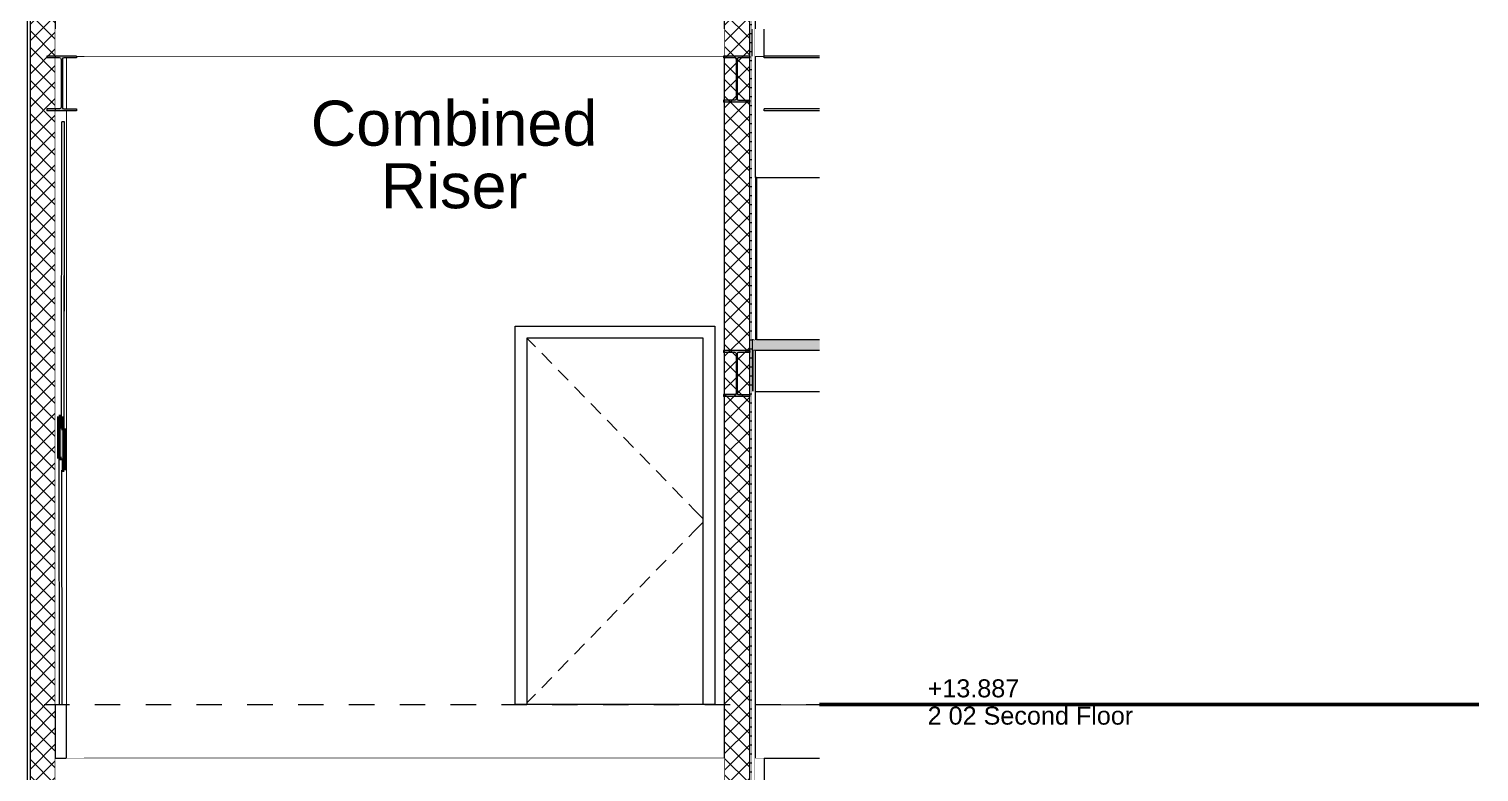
# Model space of a CAD drawing. Header units: millimetres. Extents: x -46169 to 174149, y -86316 to 18123.
# Drawn here: x 166096 to 174149, y -71154 to -67029 of the extents above; entities that cross this region are included whole.
import ezdxf

# ---------------------------------------------------------------- set-up
doc = ezdxf.new("R2010")
doc.units = ezdxf.units.MM
doc.header["$MEASUREMENT"] = 0
doc.linetypes.add('Dashed', pattern=[2822.222233, 1411.111116, -1411.111116])
doc.linetypes.add('Wipeout_Contour', pattern=[1000, 0, -1000])
for name, color, linetype, lineweight, true_color in [('0_Pen_No__105', 7, 'Continuous', 15, 0xa6a6a6), ('0_Pen_No__25', 7, 'Continuous', 50, 0x2a2a2a), ('New_A-25-M_Wall_Int_Pen_No__107', 7, 'Continuous', 15, 0xa6a6a6), ('New_ArchiCAD Doors_Pen_No__63', 7, 'Continuous', 20, 0x606060), ('S-280-M_STRUCT_FRAME.IFC Import_Pen_No__30', 7, 'Continuous', 50, 0x2a2a2a)]:
    doc.layers.add(name, color=color, linetype=linetype, lineweight=lineweight, true_color=true_color)
for name, color, linetype, lineweight in [('0_Pen_No__6', 7, 'Continuous', 35), ('A-230-M_FLOOR.IFC Import_Pen_No__89', 8, 'Continuous', 20), ('A-25-M_Wall_Int_Pen_No__87', 8, 'Continuous', 20), ('A-95-P_Text_1_50_GA_Pen_No__1', 7, 'Continuous', 13), ('New_A-20-M_Floor_Slab_Pen_No__89', 8, 'Continuous', 20), ('New_A-25-M_Wall_Int_Pen_No__1', 7, 'Continuous', 13), ('New_A-25-M_Wall_Int_Pen_No__87', 8, 'Continuous', 20), ('New_A-30-M_Stair_Pen_No__1', 7, 'Continuous', 13), ('New_A-30-M_Stair_Pen_No__141', 255, 'Continuous', 0), ('New_A-30-M_Stair_Pen_No__160', 5, 'Continuous', 200), ('S-280-M_COLUMN.IFC Import_Pen_No__88', 8, 'Continuous', 20), ('S-280-M_STRUCT_FRAME.IFC Import_Pen_No__1', 7, 'Continuous', 13), ('S-280-M_STRUCT_FRAME.IFC Import_Pen_No__160', 5, 'Continuous', 200), ('S-280-M_STRUCT_FRAME.IFC Import_Pen_No__90', 8, 'Continuous', 20)]:
    doc.layers.add(name, color=color, linetype=linetype, lineweight=lineweight)
for name, color, linetype in [('A-230-M_FLOOR.IFC Import', 7, 'Continuous'), ('A-25-M_Wall_Int', 7, 'Continuous'), ('New_A-20-M_Floor_Slab', 7, 'Continuous'), ('New_A-25-M_Wall_Int', 7, 'Continuous'), ('New_A-30-M_Stair', 7, 'Continuous'), ('New_ArchiCAD Doors', 7, 'Continuous'), ('S-280-M_COLUMN.IFC Import', 7, 'Continuous'), ('S-280-M_STRUCT_FRAME.IFC Import', 7, 'Continuous')]:
    doc.layers.add(name, color=color, linetype=linetype)
doc.styles.add('GENERATED_STYLE_1', font='')
doc.styles.get('GENERATED_STYLE_1').set_extended_font_data('Swis721 BT')
pattern_1 = [(270, (165992.32, -78878.83), (86.60254, 0), [0, -50]), (270, (166035.62, -78903.83), (86.60254, 0), [0, -50])]
pattern_2 = [(45, (165992.32, -78878.83), (-45.96194, 45.96194), []), (135, (165992.32, -78878.83), (45.96194, 45.96194), [])]

# ---------------------------------------------------------------- blocks, each defined once
blk = doc.blocks.new('Section Elem_2_3', base_point=(165992.3, -78878.8))
at = {"color": 254, "linetype": 'Wipeout_Contour', "lineweight": 0, "ltscale": 723073.314199}
blk.add_wipeout([(166301.8, -70778.8), (166241.5, -70778.8), (166241.5, -71078.8), (166301.8, -71078.8)], dxfattribs=at).dxf.layer = 'New_A-20-M_Floor_Slab'
at = {"color": 254, "linetype": 'Wipeout_Contour', "lineweight": 0, "ltscale": 737949.076445}
blk.add_wipeout([(170486.5, -70778.8), (170128.4, -70778.8), (170128.4, -71078.8), (170486.5, -71078.8)], dxfattribs=at).dxf.layer = 'New_A-20-M_Floor_Slab'
at = {"layer": 'New_A-20-M_Floor_Slab_Pen_No__89', "linetype": 'Continuous'}
for p, q in [((166241.5, -70778.8), (166301.8, -70778.8)), ((166241.5, -70778.8), (166241.5, -71078.8)), ((170128.4, -70778.8), (170486.5, -70778.8)), ((170128.4, -71078.8), (170178.4, -71078.8))]:
    blk.add_line(p, q, dxfattribs=at)
blk = doc.blocks.new('Section Elem_58_3', base_point=(165992.3, -78878.8))
at = {"color": 254, "linetype": 'Wipeout_Contour', "lineweight": 0, "ltscale": 726894.956931}
blk.add_wipeout([(170111.9, -63128.8), (170111.5, -63128.8), (170111.5, -64699.1), (170111.9, -64699.1)], dxfattribs=at).dxf.layer = 'New_A-25-M_Wall_Int'
at = {"color": 254, "linetype": 'Wipeout_Contour', "lineweight": 0, "ltscale": 1095682.649931611}
blk.add_wipeout([(170111.5, -64991), (170111.5, -67178.8), (170111.6, -67178.8), (170111.6, -67028.8), (170111.9, -67028.8), (170111.9, -64991)], dxfattribs=at).dxf.layer = 'New_A-25-M_Wall_Int'
at = {"color": 254, "linetype": 'Wipeout_Contour', "lineweight": 0, "ltscale": 728658.683983}
blk.add_wipeout([(170096.5, -67178.8), (170111.5, -67178.8), (170111.5, -63128.8), (170096.5, -63128.8)], dxfattribs=at).dxf.layer = 'New_A-25-M_Wall_Int'
at = {"layer": 'New_A-25-M_Wall_Int_Pen_No__107', "linetype": 'Continuous'}
h = blk.add_hatch(dxfattribs=at)
h.set_pattern_fill('Plaster_0003', color=256, style=0, pattern_type=2)
h.set_pattern_definition(pattern_1)
h.paths.add_polyline_path([(170096.5, -67178.8), (170111.5, -67178.8), (170111.5, -63128.8), (170096.5, -63128.8)])
at = {"color": 254, "linetype": 'Wipeout_Contour', "lineweight": 0, "ltscale": 728369.219208}
blk.add_wipeout([(169956.5, -63128.8), (169956.5, -67178.8), (170096.5, -67178.8), (170096.5, -63128.8)], dxfattribs=at).dxf.layer = 'New_A-25-M_Wall_Int'
at = {"layer": 'New_A-25-M_Wall_Int_Pen_No__107', "linetype": 'Continuous'}
h = blk.add_hatch(dxfattribs=at)
h.set_pattern_fill('Concrete_Block_0003', color=256, style=0, pattern_type=2)
h.set_pattern_definition(pattern_2)
h.paths.add_polyline_path([(169956.5, -63128.8), (169956.5, -67178.8), (170096.5, -67178.8), (170096.5, -63128.8)])
at = {"layer": 'New_A-25-M_Wall_Int_Pen_No__1', "linetype": 'Continuous'}
for p, q in [((169956.5, -63128.8), (169956.5, -67178.8)), ((170096.5, -63128.8), (170096.5, -67178.8)), ((170111.5, -63128.8), (170111.5, -64699.1)), ((170111.5, -64699.1), (170111.5, -64991)), ((170111.5, -64991), (170111.5, -67178.8))]:
    blk.add_line(p, q, dxfattribs=at)
blk = doc.blocks.new('Section Elem_59_3', base_point=(165992.3, -78878.8))
at = {"layer": 'New_A-25-M_Wall_Int_Pen_No__87', "linetype": 'Continuous'}
for p, q in [((169952.7, -67178.8), (166401.8, -67178.8)), ((169956.5, -71078.8), (166401.8, -71078.8))]:
    blk.add_line(p, q, dxfattribs=at)
blk = doc.blocks.new('Section Elem_60_3', base_point=(165992.3, -78878.8))
at = {"color": 254, "linetype": 'Wipeout_Contour', "lineweight": 0, "ltscale": 730679.871618}
blk.add_wipeout([(168795.3, -68678.8), (168795.3, -70778.8), (168861.3, -70778.8), (168861.3, -68744.8)], dxfattribs=at).dxf.layer = 'New_ArchiCAD Doors'
at = {"color": 254, "linetype": 'Wipeout_Contour', "lineweight": 0, "ltscale": 734541.194972}
blk.add_wipeout([(169839.3, -70778.8), (169905.3, -70778.8), (169905.3, -68678.8), (169839.3, -68744.8)], dxfattribs=at).dxf.layer = 'New_ArchiCAD Doors'
at = {"color": 254, "linetype": 'Wipeout_Contour', "lineweight": 0, "ltscale": 731036.267974}
blk.add_wipeout([(169905.3, -68678.8), (168795.3, -68678.8), (168861.3, -68744.8), (169839.3, -68744.8)], dxfattribs=at).dxf.layer = 'New_ArchiCAD Doors'
at = {"layer": 'New_ArchiCAD Doors_Pen_No__63', "linetype": 'Continuous'}
for p, q in [((168795.3, -70778.8), (168795.3, -68678.8)), ((168795.3, -68678.8), (169905.3, -68678.8)), ((169905.3, -68678.8), (169905.3, -70778.8))]:
    blk.add_line(p, q, dxfattribs=at)
at = {"color": 254, "linetype": 'Wipeout_Contour', "lineweight": 0, "ltscale": 732635.294445}
blk.add_wipeout([(169839.3, -68744.8), (168861.3, -68744.8), (168861.3, -70778.8), (169839.3, -70778.8)], dxfattribs=at).dxf.layer = 'New_ArchiCAD Doors'
at = {"layer": 'New_ArchiCAD Doors_Pen_No__63', "linetype": 'Continuous'}
for p, q in [((168861.3, -68744.8), (168861.3, -70778.8)), ((169839.3, -68744.8), (168861.3, -68744.8)), ((168861.3, -68745.1), (168908.1, -68793.1)), ((169839.3, -70778.8), (169839.3, -68744.8)), ((168943.1, -68828.9), (168998.9, -68886.2)), ((169033.8, -68922), (169089.7, -68979.3)), ((169124.6, -69015.1), (169180.4, -69072.3)), ((169215.3, -69108.1), (169271.2, -69165.4)), ((169306.1, -69201.2), (169361.9, -69258.5)), ((169396.8, -69294.3), (169452.7, -69351.6)), ((169487.6, -69387.4), (169543.4, -69444.7)), ((169578.3, -69480.5), (169634.2, -69537.7)), ((169669.1, -69573.5), (169724.9, -69630.8)), ((169759.8, -69666.6), (169792.4, -69700.1)), ((169792.4, -69700.1), (169839.3, -69748.1)), ((169759.8, -69848), (169792.4, -69814.6)), ((169792.4, -69814.6), (169839.3, -69766.6)), ((169669.1, -69941.1), (169724.9, -69883.8)), ((169578.3, -70034.2), (169634.2, -69976.9)), ((169487.6, -70127.3), (169543.4, -70070)), ((169396.8, -70220.4), (169452.7, -70163.1)), ((169306.1, -70313.4), (169361.9, -70256.2)), ((169215.3, -70406.5), (169271.2, -70349.2)), ((169124.6, -70499.6), (169180.4, -70442.3)), ((169033.8, -70592.7), (169089.7, -70535.4)), ((168943.1, -70685.8), (168998.9, -70628.5)), ((168861.3, -70778.8), (168795.3, -70778.8)), ((168861.3, -70769.6), (168908.1, -70721.6)), ((169839.3, -70778.8), (168861.3, -70778.8)), ((169905.3, -70778.8), (169839.3, -70778.8))]:
    blk.add_line(p, q, dxfattribs=at)
blk = doc.blocks.new('Section Elem_61_3', base_point=(165992.3, -78878.8))
at = {"color": 254, "linetype": 'Wipeout_Contour', "lineweight": 0, "ltscale": 732749.511366}
blk.add_wipeout([(170111.5, -68749.1), (170111.9, -68749.1), (170111.9, -67178.8), (170111.5, -67178.8)], dxfattribs=at).dxf.layer = 'New_A-25-M_Wall_Int'
at = {"color": 254, "linetype": 'Wipeout_Contour', "lineweight": 0, "ltscale": 920269.438024}
blk.add_wipeout([(170111.5, -71228.8), (170111.9, -71228.8), (170111.9, -70778.8), (170111.9, -69041), (170111.5, -69041)], dxfattribs=at).dxf.layer = 'New_A-25-M_Wall_Int'
at = {"color": 254, "linetype": 'Wipeout_Contour', "lineweight": 0, "ltscale": 734608.01221}
blk.add_wipeout([(170096.5, -71228.8), (170111.5, -71228.8), (170111.5, -67178.8), (170096.5, -67178.8)], dxfattribs=at).dxf.layer = 'New_A-25-M_Wall_Int'
at = {"layer": 'New_A-25-M_Wall_Int_Pen_No__107', "linetype": 'Continuous'}
h = blk.add_hatch(dxfattribs=at)
h.set_pattern_fill('Plaster_0003', color=256, style=0, pattern_type=2)
h.set_pattern_definition(pattern_1)
h.paths.add_polyline_path([(170096.5, -71228.8), (170111.5, -71228.8), (170111.5, -67178.8), (170096.5, -67178.8)])
at = {"color": 254, "linetype": 'Wipeout_Contour', "lineweight": 0, "ltscale": 734320.892962}
blk.add_wipeout([(169956.5, -67178.8), (169956.5, -71228.8), (170096.5, -71228.8), (170096.5, -67178.8)], dxfattribs=at).dxf.layer = 'New_A-25-M_Wall_Int'
at = {"layer": 'New_A-25-M_Wall_Int_Pen_No__107', "linetype": 'Continuous'}
h = blk.add_hatch(dxfattribs=at)
h.set_pattern_fill('Concrete_Block_0003', color=256, style=0, pattern_type=2)
h.set_pattern_definition(pattern_2)
h.paths.add_polyline_path([(169956.5, -67178.8), (169956.5, -71228.8), (170096.5, -71228.8), (170096.5, -67178.8)])
at = {"layer": 'New_A-25-M_Wall_Int_Pen_No__1', "linetype": 'Continuous'}
for p, q in [((169956.5, -67178.8), (169956.5, -71228.8)), ((170096.5, -67178.8), (170096.5, -71228.8)), ((170111.5, -67178.8), (170111.5, -68749.1)), ((170111.5, -68749.1), (170111.5, -69041)), ((170111.5, -69041), (170111.5, -71228.8))]:
    blk.add_line(p, q, dxfattribs=at)
blk = doc.blocks.new('Section Elem_62_3', base_point=(165992.3, -78878.8))
at = {"color": 254, "linetype": 'Wipeout_Contour', "lineweight": 0, "ltscale": 1831580.622588478}
blk.add_wipeout([(170128.4, -67853.9), (170486.5, -67853.9), (170486.5, -67483.2), (170178.5, -67483.2), (170178.5, -67472.5), (170486.5, -67472.5), (170486.5, -67189.5), (170178.5, -67189.5), (170178.5, -67178.8), (170128.4, -67178.8)], dxfattribs=at).dxf.layer = 'New_A-25-M_Wall_Int'
at = {"color": 254, "linetype": 'Wipeout_Contour', "lineweight": 0, "ltscale": 736398.523597}
blk.add_wipeout([(170486.5, -69041), (170128.4, -69041), (170128.4, -70778.8), (170486.5, -70778.8)], dxfattribs=at).dxf.layer = 'New_A-25-M_Wall_Int'
at = {"layer": 'New_A-25-M_Wall_Int_Pen_No__87', "linetype": 'Continuous'}
blk.add_line((170128.4, -67178.8), (170178.5, -67178.8), dxfattribs=at)
blk = doc.blocks.new('Section Elem_63_3', base_point=(165992.3, -78878.8))
at = {"color": 254, "linetype": 'Wipeout_Contour', "lineweight": 0, "ltscale": 734010.676394}
blk.add_wipeout([(170135.5, -68753.7), (170135.5, -68753.8), (170135.9, -68753.8), (170135.9, -68753.7)], dxfattribs=at).dxf.layer = 'New_A-30-M_Stair'
at = {"color": 254, "linetype": 'Wipeout_Contour', "lineweight": 0, "ltscale": 734211.972399}
blk.add_wipeout([(170119.5, -68813.8), (170119.5, -69041), (170119.9, -69041), (170119.9, -68813.8)], dxfattribs=at).dxf.layer = 'New_A-30-M_Stair'
at = {"color": 254, "linetype": 'Wipeout_Contour', "lineweight": 0, "ltscale": 734661.673484}
blk.add_wipeout([(170135.9, -68753.8), (170486.5, -68753.8), (170486.5, -68753.7), (170135.9, -68753.7)], dxfattribs=at).dxf.layer = 'New_A-30-M_Stair'
at = {"color": 254, "linetype": 'Wipeout_Contour', "lineweight": 0, "ltscale": 734908.222589}
blk.add_wipeout([(170128.4, -69041), (170486.5, -69041), (170486.5, -68813.8), (170128.4, -68813.8)], dxfattribs=at).dxf.layer = 'New_A-30-M_Stair'
at = {"layer": 'New_A-30-M_Stair_Pen_No__1', "linetype": 'Continuous'}
for p, q in [((170119.5, -69041), (170119.8, -69041)), ((170128.4, -69041), (170486.5, -69041))]:
    blk.add_line(p, q, dxfattribs=at)
at = {"layer": 'New_A-30-M_Stair_Pen_No__141', "linetype": 'Continuous'}
for p, q in [((170119.5, -68813.8), (170119.5, -69041)), ((170486.5, -68813.8), (170119.5, -68813.8))]:
    blk.add_line(p, q, dxfattribs=at)
at = {"layer": 'New_A-30-M_Stair_Pen_No__141', "linetype": 'Continuous', "flags": 128}
blk.add_lwpolyline([(170119.5, -69041), (170117.7, -69041), (170111.5, -69041)], dxfattribs=at)
at = {"color": 254, "linetype": 'Wipeout_Contour', "lineweight": 0, "ltscale": 733340.213063}
blk.add_wipeout([(170135.5, -67854), (170135.5, -68753.7), (170135.9, -68753.7), (170135.9, -67854)], dxfattribs=at).dxf.layer = 'New_A-30-M_Stair'
at = {"color": 254, "linetype": 'Wipeout_Contour', "lineweight": 0, "ltscale": 733991.804815}
blk.add_wipeout([(170135.9, -68753.7), (170486.5, -68753.7), (170486.5, -67854), (170135.9, -67854)], dxfattribs=at).dxf.layer = 'New_A-30-M_Stair'
at = {"color": 254, "linetype": 'Wipeout_Contour', "lineweight": 0, "ltscale": 732669.74718}
blk.add_wipeout([(170135.5, -67853.9), (170135.5, -67854), (170135.9, -67854), (170135.9, -67853.9)], dxfattribs=at).dxf.layer = 'New_A-30-M_Stair'
at = {"color": 254, "linetype": 'Wipeout_Contour', "lineweight": 0, "ltscale": 733947.859283}
blk.add_wipeout([(170119.5, -68753.8), (170119.9, -68753.8), (170119.9, -68749.1), (170119.5, -68749.1)], dxfattribs=at).dxf.layer = 'New_A-30-M_Stair'
at = {"layer": 'New_A-30-M_Stair_Pen_No__160', "linetype": 'Continuous', "lineweight": 0, "true_color": 0x00007f}
for points in [[(170111.5, -69041), (170117.7, -69041), (170119.5, -69041), (170119.5, -68749.1), (170117.7, -68749.1), (170111.5, -68749.1)], [(170486.5, -68753.8), (170119.5, -68753.8), (170119.5, -68813.8), (170486.5, -68813.8)]]:
    blk.add_hatch(color=176, dxfattribs=at).paths.add_polyline_path(points)
at = {"layer": 'New_A-30-M_Stair_Pen_No__1', "linetype": 'Continuous'}
blk.add_line((170119.5, -68749.1), (170119.8, -68749.1), dxfattribs=at)
at = {"layer": 'New_A-30-M_Stair_Pen_No__141', "linetype": 'Continuous'}
for p, q in [((170119.5, -68749.1), (170119.5, -68753.8)), ((170127.5, -68753.8), (170119.5, -68753.8)), ((170486.5, -68753.8), (170135.5, -68753.8))]:
    blk.add_line(p, q, dxfattribs=at)
at = {"layer": 'New_A-30-M_Stair_Pen_No__141', "linetype": 'Continuous', "flags": 128}
blk.add_lwpolyline([(170119.5, -68749.1), (170117.7, -68749.1), (170111.5, -68749.1)], dxfattribs=at)
at = {"color": 254, "linetype": 'Wipeout_Contour', "lineweight": 0, "ltscale": 733321.933603}
blk.add_wipeout([(170135.9, -67854), (170486.5, -67854), (170486.5, -67853.9), (170135.9, -67853.9)], dxfattribs=at).dxf.layer = 'New_A-30-M_Stair'
at = {"layer": 'New_A-30-M_Stair_Pen_No__160', "linetype": 'Continuous', "lineweight": 0, "true_color": 0x00007f}
blk.add_hatch(color=176, dxfattribs=at).paths.add_polyline_path([(170135.5, -68753.8), (170135.5, -68753.7), (170135.5, -67854), (170135.5, -67853.9), (170135.4, -67853.9), (170135.4, -67853.9), (170129.3, -67853.9), (170127.6, -67853.9), (170127.5, -67853.9), (170127.5, -67853.9), (170127.5, -67854), (170127.5, -68753.7), (170127.5, -68753.8), (170127.5, -68753.8), (170127.6, -68753.8), (170129.3, -68753.8), (170135.4, -68753.8), (170135.4, -68753.8)])
at = {"layer": 'New_A-30-M_Stair_Pen_No__1', "linetype": 'Continuous'}
for p, q in [((170135.5, -67853.9), (170135.9, -67853.9)), ((170135.9, -67853.9), (170486.5, -67853.9)), ((170135.9, -68753.7), (170135.9, -67854))]:
    blk.add_line(p, q, dxfattribs=at)
at = {"layer": 'New_A-30-M_Stair_Pen_No__141', "linetype": 'Continuous'}
blk.add_line((170127.6, -67853.9), (170127.5, -67853.9), dxfattribs=at)
at = {"layer": 'New_A-30-M_Stair_Pen_No__141', "linetype": 'Continuous', "flags": 128}
for points in [[(170127.5, -67853.9), (170127.5, -67854), (170127.5, -68753.7), (170127.5, -68753.8)], [(170135.5, -67853.9), (170135.4, -67853.9), (170135.4, -67853.9), (170129.3, -67853.9), (170127.5, -67853.9), (170127.5, -67853.9)], [(170135.5, -67853.9), (170135.5, -67854), (170135.5, -68753.7), (170135.5, -68753.8)]]:
    blk.add_lwpolyline(points, dxfattribs=at)
blk = doc.blocks.new('Section Elem_178_3', base_point=(165992.3, -78878.8))
at = {"color": 254, "linetype": 'Wipeout_Contour', "lineweight": 0, "ltscale": 719574.917045}
blk.add_wipeout([(166101.5, -66909.8), (166086.5, -66909.8), (166086.5, -71228.8), (166101.5, -71228.8)], dxfattribs=at).dxf.layer = 'New_A-25-M_Wall_Int'
at = {"color": 254, "linetype": 'Wipeout_Contour', "lineweight": 0, "ltscale": 717438.652386}
blk.add_wipeout([(166241.5, -67189), (166241.5, -67472.4), (166242.7, -67472.4), (166242.7, -67189)], dxfattribs=at).dxf.layer = 'New_A-25-M_Wall_Int'
at = {"layer": 'New_A-25-M_Wall_Int_Pen_No__107', "linetype": 'Continuous'}
h = blk.add_hatch(dxfattribs=at)
h.set_pattern_fill('Plaster_0003', color=256, style=0, pattern_type=2)
h.set_pattern_definition([(270, (165992.32, -78878.83), (86.60254, 0), [0, -50]), (270, (166035.62, -78903.83), (86.60254, 0), [0, -50])])
h.paths.add_polyline_path([(166101.5, -66909.8), (166086.5, -66909.8), (166086.5, -71228.8), (166101.5, -71228.8)])
at = {"color": 254, "linetype": 'Wipeout_Contour', "lineweight": 0, "ltscale": 720197.955813}
blk.add_wipeout([(166241.5, -67482.6), (166241.5, -70778.8), (166242.7, -70778.8), (166242.7, -67482.6)], dxfattribs=at).dxf.layer = 'New_A-25-M_Wall_Int'
at = {"color": 254, "linetype": 'Wipeout_Contour', "lineweight": 0, "ltscale": 719861.160861}
blk.add_wipeout([(166241.5, -71228.8), (166241.5, -66909.8), (166101.5, -66909.8), (166101.5, -71228.8)], dxfattribs=at).dxf.layer = 'New_A-25-M_Wall_Int'
at = {"layer": 'New_A-25-M_Wall_Int_Pen_No__107', "linetype": 'Continuous'}
h = blk.add_hatch(dxfattribs=at)
h.set_pattern_fill('Concrete_Block_0003', color=256, style=0, pattern_type=2)
h.set_pattern_definition(pattern_2)
h.paths.add_polyline_path([(166241.5, -71228.8), (166241.5, -66909.8), (166101.5, -66909.8), (166101.5, -71228.8)])
at = {"layer": 'New_A-25-M_Wall_Int_Pen_No__1', "linetype": 'Continuous'}
for p, q in [((166086.5, -66909.8), (166086.5, -71228.8)), ((166101.5, -66909.8), (166101.5, -71228.8)), ((166241.5, -66909.8), (166241.5, -71228.8))]:
    blk.add_line(p, q, dxfattribs=at)
at = {"layer": 'New_A-25-M_Wall_Int_Pen_No__1', "linetype": 'Continuous', "flags": 128}
blk.add_lwpolyline([(166241.5, -66909.8), (166101.5, -66909.8), (166087, -66909.8)], dxfattribs=at)
at = {"layer": 'New_A-25-M_Wall_Int_Pen_No__87', "linetype": 'Continuous'}
for p, q in [((166241.5, -66909.8), (166241.5, -66909.8)), ((166242.7, -67472.4), (166242.7, -67189)), ((166242.7, -70778.8), (166242.7, -67482.6))]:
    blk.add_line(p, q, dxfattribs=at)
blk = doc.blocks.new('Section Elem_179_3', base_point=(165992.3, -78878.8))
at = {"color": 254, "linetype": 'Wipeout_Contour', "lineweight": 0, "ltscale": 1797427.508205366}
blk.add_wipeout([(166359.4, -67482.6), (166301.8, -67482.6), (166301.8, -71078.8), (166401.8, -71078.8), (166401.8, -67178.8), (166359.4, -67178.8), (166359.4, -67189), (166301.8, -67189), (166301.8, -67472.4), (166359.4, -67472.4)], dxfattribs=at).dxf.layer = 'A-25-M_Wall_Int'
at = {"layer": 'A-25-M_Wall_Int_Pen_No__87', "linetype": 'Continuous'}
for p, q in [((166301.8, -67189), (166301.8, -67472.4)), ((166359.4, -67178.8), (166401.8, -67178.8)), ((166301.8, -67482.6), (166301.8, -71078.8)), ((166301.8, -71078.8), (166401.8, -71078.8))]:
    blk.add_line(p, q, dxfattribs=at)
blk = doc.blocks.new('Section Elem_190_3', base_point=(165992.3, -78878.8))
at = {"color": 254, "linetype": 'Wipeout_Contour', "lineweight": 0, "ltscale": 2701119.338097458}
blk.add_wipeout([(166242.7, -67482.6), (166242.7, -70778.8), (166262.8, -70778.8), (166261.8, -69412.7), (166261.8, -69180.7), (166276.8, -69180.7), (166276.8, -69213.8), (166278, -67543.3), (166293, -67543.3), (166293, -67715.7), (166291.8, -69479), (166277, -69479), (166277.9, -70778.8), (166301.8, -70778.8), (166301.8, -67482.6)], dxfattribs=at).dxf.layer = 'S-280-M_COLUMN.IFC Import'
at = {"color": 254, "linetype": 'Wipeout_Contour', "lineweight": 0, "ltscale": 1435031.500984179}
blk.add_wipeout([(166242.7, -67472.4), (166264.8, -67472.4), (166271.1, -67469.8), (166273.7, -67463.5), (166273.7, -67197.9), (166271.1, -67191.6), (166264.8, -67189), (166242.7, -67189)], dxfattribs=at).dxf.layer = 'S-280-M_COLUMN.IFC Import'
at = {"color": 254, "linetype": 'Wipeout_Contour', "lineweight": 0, "ltscale": 1794023.821054394}
blk.add_wipeout([(166281.1, -67463.5), (166283.7, -67469.8), (166283.7, -67469.8), (166290, -67472.4), (166301.8, -67472.4), (166301.8, -67189), (166290, -67189), (166283.7, -67191.6), (166283.7, -67191.6), (166281.1, -67197.9)], dxfattribs=at).dxf.layer = 'S-280-M_COLUMN.IFC Import'
blk = doc.blocks.new('Section Elem_223_3', base_point=(165992.3, -78878.8))
at = {"color": 254, "linetype": 'Wipeout_Contour', "lineweight": 0, "ltscale": 2742761.870208045}
blk.add_wipeout([(170111.9, -64991), (170111.9, -66728.8), (170111.9, -67028.8), (170112, -67028.8), (170112, -67178.8), (170111.9, -67178.8), (170111.9, -68749.1), (170119.9, -68749.1), (170119.9, -68753.8), (170127.5, -68753.8), (170127.5, -67853.9), (170128.4, -67853.9), (170128.4, -64763.8), (170119.9, -64763.8), (170119.9, -64991)], dxfattribs=at).dxf.layer = 'S-280-M_COLUMN.IFC Import'
at = {"color": 254, "linetype": 'Wipeout_Contour', "lineweight": 0, "ltscale": 2396876.240677879}
blk.add_wipeout([(170111.8, -71228.8), (170111.8, -72799.1), (170119.9, -72799.1), (170119.9, -72803.8), (170127.5, -72803.8), (170127.5, -71903.9), (170128.4, -71903.9), (170128.4, -68813.8), (170119.9, -68813.8), (170119.9, -69041), (170111.9, -69041), (170111.9, -70778.8), (170111.9, -71228.8)], dxfattribs=at).dxf.layer = 'S-280-M_COLUMN.IFC Import'
at = {"color": 254, "linetype": 'Wipeout_Contour', "lineweight": 0, "ltscale": 731536.608934}
blk.add_wipeout([(170128.4, -67028.8), (170128.4, -67178.8), (170128.5, -67178.8), (170128.5, -67028.8)], dxfattribs=at).dxf.layer = 'S-280-M_COLUMN.IFC Import'
at = {"color": 254, "linetype": 'Wipeout_Contour', "lineweight": 0, "ltscale": 737634.669265}
blk.add_wipeout([(170128.4, -71228.8), (170128.5, -71228.8), (170128.5, -71078.8), (170128.4, -71078.8)], dxfattribs=at).dxf.layer = 'S-280-M_COLUMN.IFC Import'
at = {"layer": 'S-280-M_COLUMN.IFC Import_Pen_No__88', "linetype": 'Continuous'}
for p, q in [((170128.4, -64763.8), (170128.4, -67853.9)), ((170128.5, -67028.8), (170128.5, -67178.8)), ((170128.4, -68813.8), (170128.4, -71903.9)), ((170128.5, -71078.8), (170128.5, -71228.8))]:
    blk.add_line(p, q, dxfattribs=at)
blk = doc.blocks.new('Section Elem_275_3', base_point=(165992.3, -78878.8))
at = {"color": 254, "linetype": 'Wipeout_Contour', "lineweight": 0, "ltscale": 719212.704481}
blk.add_wipeout([(166278, -67543.3), (166276.8, -69247), (166291.8, -69247), (166293, -67543.3)], dxfattribs=at).dxf.layer = 'S-280-M_STRUCT_FRAME.IFC Import'
at = {"color": 254, "linetype": 'Wipeout_Contour', "lineweight": 0, "ltscale": 719394.771452}
blk.add_wipeout([(166291.8, -69247), (166291.8, -69479), (166293, -67715.7), (166293, -67543.3)], dxfattribs=at).dxf.layer = 'S-280-M_STRUCT_FRAME.IFC Import'
at = {"layer": 'S-280-M_STRUCT_FRAME.IFC Import_Pen_No__160', "linetype": 'Continuous', "lineweight": 0, "true_color": 0x00007f}
blk.add_hatch(color=176, dxfattribs=at).paths.add_polyline_path([(166291.8, -69247), (166276.8, -69247), (166276.8, -69479), (166291.8, -69479)])
at = {"layer": 'S-280-M_STRUCT_FRAME.IFC Import_Pen_No__30', "linetype": 'Continuous'}
for p, q in [((166291.8, -69247), (166276.8, -69247)), ((166291.8, -69247), (166291.8, -69479)), ((166276.8, -69412.7), (166276.8, -69479)), ((166291.8, -69479), (166276.8, -69479))]:
    blk.add_line(p, q, dxfattribs=at)
at = {"layer": 'S-280-M_STRUCT_FRAME.IFC Import_Pen_No__90', "linetype": 'Continuous'}
for p, q in [((166276.8, -69247), (166278, -67543.3)), ((166293, -67543.3), (166278, -67543.3)), ((166291.8, -69247), (166293, -67543.3)), ((166293, -67715.7), (166293, -67543.3)), ((166291.8, -69479), (166293, -67715.7))]:
    blk.add_line(p, q, dxfattribs=at)
blk = doc.blocks.new('Section Elem_276_3', base_point=(165992.3, -78878.8))
at = {"layer": 'S-280-M_STRUCT_FRAME.IFC Import_Pen_No__30', "linetype": 'Continuous'}
for q in [(166261.8, -69180.7), (166276.8, -69247)]:
    blk.add_line((166276.8, -69180.7), q, dxfattribs=at)
at = {"layer": 'S-280-M_STRUCT_FRAME.IFC Import_Pen_No__90', "linetype": 'Continuous'}
blk.add_line((166276.8, -69180.7), (166276.8, -69213.8), dxfattribs=at)
at = {"color": 254, "linetype": 'Wipeout_Contour', "lineweight": 0, "ltscale": 721848.614922}
blk.add_wipeout([(166277, -69479), (166276.8, -69479), (166277.8, -70778.8), (166277.9, -70778.8)], dxfattribs=at).dxf.layer = 'S-280-M_STRUCT_FRAME.IFC Import'
at = {"color": 254, "linetype": 'Wipeout_Contour', "lineweight": 0, "ltscale": 1082186.400898557}
blk.add_wipeout([(166261.8, -69412.7), (166262.8, -70778.8), (166277.8, -70778.8), (166276.8, -69479), (166276.8, -69479), (166276.8, -69412.7)], dxfattribs=at).dxf.layer = 'S-280-M_STRUCT_FRAME.IFC Import'
at = {"layer": 'S-280-M_STRUCT_FRAME.IFC Import_Pen_No__160', "linetype": 'Continuous', "lineweight": 0, "true_color": 0x00007f}
blk.add_hatch(color=176, dxfattribs=at).paths.add_polyline_path([(166276.8, -69180.7), (166261.8, -69180.7), (166261.8, -69412.7), (166276.8, -69412.7)])
at = {"layer": 'S-280-M_STRUCT_FRAME.IFC Import_Pen_No__30', "linetype": 'Continuous'}
for p in [(166261.8, -69180.7), (166276.8, -69412.7)]:
    blk.add_line(p, (166261.8, -69412.7), dxfattribs=at)
at = {"layer": 'S-280-M_STRUCT_FRAME.IFC Import_Pen_No__90', "linetype": 'Continuous'}
for p, q in [((166261.8, -69412.7), (166262.8, -70778.8)), ((166276.8, -69479), (166277.8, -70778.8)), ((166277, -69479), (166277.9, -70778.8))]:
    blk.add_line(p, q, dxfattribs=at)
blk = doc.blocks.new('Section Elem_277_3', base_point=(165992.3, -78878.8))
at = {"color": 254, "linetype": 'Wipeout_Contour', "lineweight": 0, "ltscale": 730158.050904}
blk.add_wipeout([(166241.5, -71228.8), (169956.5, -71228.8), (169956.5, -71078.8), (166241.5, -71078.8)], dxfattribs=at).dxf.layer = 'A-230-M_FLOOR.IFC Import'
at = {"color": 254, "linetype": 'Wipeout_Contour', "lineweight": 0, "ltscale": 738387.686759}
blk.add_wipeout([(170486.5, -71078.8), (170178.4, -71078.8), (170178.4, -71228.8), (170486.5, -71228.8)], dxfattribs=at).dxf.layer = 'A-230-M_FLOOR.IFC Import'
at = {"layer": 'A-230-M_FLOOR.IFC Import_Pen_No__89', "linetype": 'Continuous'}
blk.add_line((166301.8, -71078.8), (166241.5, -71078.8), dxfattribs=at)
at = {"color": 254, "linetype": 'Wipeout_Contour', "lineweight": 0, "ltscale": 737726.959699}
blk.add_wipeout([(170128.5, -71078.8), (170128.5, -71228.8), (170178.4, -71228.8), (170178.4, -71078.8)], dxfattribs=at).dxf.layer = 'A-230-M_FLOOR.IFC Import'
at = {"layer": 'A-230-M_FLOOR.IFC Import_Pen_No__89', "linetype": 'Continuous'}
for p, q in [((170486.5, -71078.8), (170178.4, -71078.8)), ((170178.4, -71078.8), (170178.4, -71228.8))]:
    blk.add_line(p, q, dxfattribs=at)
blk = doc.blocks.new('Section Elem_288_3', base_point=(165992.3, -78878.8))
at = {"color": 254, "linetype": 'Wipeout_Contour', "lineweight": 0, "ltscale": 723996.466486}
blk.add_wipeout([(166241.5, -67028.8), (166241.5, -67178.8), (169956.5, -67178.8), (169956.5, -67028.8)], dxfattribs=at).dxf.layer = 'A-230-M_FLOOR.IFC Import'
at = {"color": 254, "linetype": 'Wipeout_Contour', "lineweight": 0, "ltscale": 732295.906739}
blk.add_wipeout([(170178.4, -67178.8), (170486.5, -67178.8), (170486.5, -67028.8), (170178.4, -67028.8)], dxfattribs=at).dxf.layer = 'A-230-M_FLOOR.IFC Import'
at = {"color": 254, "linetype": 'Wipeout_Contour', "lineweight": 0, "ltscale": 731629.681831}
blk.add_wipeout([(170178.4, -67028.8), (170128.5, -67028.8), (170128.5, -67178.8), (170178.4, -67178.8)], dxfattribs=at).dxf.layer = 'A-230-M_FLOOR.IFC Import'
at = {"layer": 'A-230-M_FLOOR.IFC Import_Pen_No__89', "linetype": 'Continuous'}
blk.add_line((170178.4, -67178.8), (170178.4, -67028.8), dxfattribs=at)
at = {"color": 254, "linetype": 'Wipeout_Contour', "lineweight": 0, "ltscale": 731474.979108}
blk.add_wipeout([(170112, -67028.8), (170111.7, -67028.8), (170111.7, -67178.8), (170112, -67178.8)], dxfattribs=at).dxf.layer = 'A-230-M_FLOOR.IFC Import'
at = {"color": 254, "linetype": 'Wipeout_Contour', "lineweight": 0, "ltscale": 731474.154048}
blk.add_wipeout([(170111.6, -67028.8), (170111.6, -67178.8), (170111.7, -67178.8), (170111.7, -67028.8)], dxfattribs=at).dxf.layer = 'A-230-M_FLOOR.IFC Import'
at = {"layer": 'A-230-M_FLOOR.IFC Import_Pen_No__89', "linetype": 'Continuous'}
for p, q in [((170111.6, -67028.8), (170111.7, -67028.8)), ((170111.7, -67028.8), (170112, -67028.8)), ((170111.7, -67178.8), (170111.7, -67028.8)), ((170112, -67178.8), (170112, -67028.8)), ((170111.6, -67178.8), (170111.7, -67178.8)), ((170111.7, -67178.8), (170112, -67178.8))]:
    blk.add_line(p, q, dxfattribs=at)
blk = doc.blocks.new('Section Elem_289_3', base_point=(165992.3, -78878.8))
at = {"color": 254, "linetype": 'Wipeout_Contour', "lineweight": 0, "ltscale": 732413.957127}
blk.add_wipeout([(170178.5, -67178.8), (170178.5, -67189.5), (170486.5, -67189.5), (170486.5, -67178.8)], dxfattribs=at).dxf.layer = 'S-280-M_STRUCT_FRAME.IFC Import'
at = {"color": 254, "linetype": 'Wipeout_Contour', "lineweight": 0, "ltscale": 732845.828907}
blk.add_wipeout([(170178.5, -67472.5), (170178.5, -67483.2), (170486.5, -67483.2), (170486.5, -67472.5)], dxfattribs=at).dxf.layer = 'S-280-M_STRUCT_FRAME.IFC Import'
at = {"layer": 'S-280-M_STRUCT_FRAME.IFC Import_Pen_No__90', "linetype": 'Continuous'}
for p, q in [((170178.5, -67189.5), (170178.5, -67178.8)), ((170486.5, -67178.8), (170178.5, -67178.8)), ((170486.5, -67189.5), (170178.5, -67189.5)), ((170178.5, -67483.2), (170178.5, -67472.5)), ((170486.5, -67472.5), (170178.5, -67472.5)), ((170486.5, -67483.2), (170178.5, -67483.2))]:
    blk.add_line(p, q, dxfattribs=at)
blk = doc.blocks.new('Section Elem_290_3', base_point=(165992.3, -78878.8))
at = {"layer": 'S-280-M_STRUCT_FRAME.IFC Import_Pen_No__160', "linetype": 'Continuous', "lineweight": 0, "true_color": 0x00007f}
blk.add_hatch(color=176, dxfattribs=at).paths.add_polyline_path([(170099.1, -67434.8), (170099.1, -67423.9), (170036.7, -67423.9), (170031.3, -67421.7), (170029.1, -67416.3), (170029.1, -67197.3), (170031.3, -67192), (170036.7, -67189.7), (170099.1, -67189.7), (170099.1, -67178.8), (169952.7, -67178.8), (169952.7, -67189.7), (170015.2, -67189.7), (170020.5, -67192), (170022.8, -67197.3), (170022.8, -67416.3), (170020.5, -67421.7), (170015.2, -67423.9), (169952.7, -67423.9), (169952.7, -67434.8)])
at = {"layer": 'S-280-M_STRUCT_FRAME.IFC Import_Pen_No__1', "linetype": 'Continuous'}
for p, q in [((169952.7, -67178.8), (169952.7, -67189.7)), ((170099.1, -67178.8), (169952.7, -67178.8)), ((170099.1, -67178.8), (170099.1, -67189.7)), ((169952.7, -67423.9), (169952.7, -67434.8)), ((170099.1, -67434.8), (169952.7, -67434.8)), ((170099.1, -67423.9), (170099.1, -67434.8))]:
    blk.add_line(p, q, dxfattribs=at)
at = {"layer": 'S-280-M_STRUCT_FRAME.IFC Import_Pen_No__1', "linetype": 'Continuous', "flags": 128}
for points in [[(170020.5, -67192), (170015.2, -67189.7), (169952.7, -67189.7)], [(170020.5, -67192), (170022.8, -67197.3), (170022.8, -67416.3), (170020.5, -67421.7)], [(170031.3, -67192), (170029.1, -67197.3), (170029.1, -67416.3), (170031.3, -67421.7)], [(170099.1, -67189.7), (170036.7, -67189.7), (170031.3, -67192)], [(170020.5, -67421.7), (170015.2, -67423.9), (169952.7, -67423.9)], [(170031.3, -67421.7), (170036.7, -67423.9), (170099.1, -67423.9)]]:
    blk.add_lwpolyline(points, dxfattribs=at)
blk = doc.blocks.new('Section Elem_291_3', base_point=(165992.3, -78878.8))
at = {"layer": 'S-280-M_STRUCT_FRAME.IFC Import_Pen_No__1', "linetype": 'Continuous'}
for p, q in [((166194.2, -67178.8), (166194.2, -67189)), ((166194.2, -67472.4), (166194.2, -67482.6))]:
    blk.add_line(p, q, dxfattribs=at)
at = {"color": 254, "linetype": 'Wipeout_Contour', "lineweight": 0, "ltscale": 717652.918072}
blk.add_wipeout([(166359.3, -67178.8), (166359.3, -67189), (166359.4, -67189), (166359.4, -67178.8)], dxfattribs=at).dxf.layer = 'S-280-M_STRUCT_FRAME.IFC Import'
at = {"color": 254, "linetype": 'Wipeout_Contour', "lineweight": 0, "ltscale": 717812.784236}
blk.add_wipeout([(166282.4, -67469.8), (166288.7, -67472.4), (166290, -67472.4), (166283.7, -67469.8)], dxfattribs=at).dxf.layer = 'S-280-M_STRUCT_FRAME.IFC Import'
at = {"color": 254, "linetype": 'Wipeout_Contour', "lineweight": 0, "ltscale": 718093.515196}
blk.add_wipeout([(166359.3, -67482.6), (166359.4, -67482.6), (166359.4, -67472.4), (166359.3, -67472.4)], dxfattribs=at).dxf.layer = 'S-280-M_STRUCT_FRAME.IFC Import'
at = {"layer": 'S-280-M_STRUCT_FRAME.IFC Import_Pen_No__1', "linetype": 'Continuous'}
for p, q in [((166359.3, -67178.8), (166359.3, -67189)), ((166359.3, -67472.4), (166359.3, -67482.6))]:
    blk.add_line(p, q, dxfattribs=at)
at = {"color": 254, "linetype": 'Wipeout_Contour', "lineweight": 0, "ltscale": 717789.625596}
blk.add_wipeout([(166281.1, -67463.5), (166279.8, -67463.5), (166282.4, -67469.8), (166283.7, -67469.8)], dxfattribs=at).dxf.layer = 'S-280-M_STRUCT_FRAME.IFC Import'
at = {"color": 254, "linetype": 'Wipeout_Contour', "lineweight": 0, "ltscale": 717580.692592}
blk.add_wipeout([(166279.8, -67197.9), (166279.8, -67463.5), (166281.1, -67463.5), (166281.1, -67197.9)], dxfattribs=at).dxf.layer = 'S-280-M_STRUCT_FRAME.IFC Import'
at = {"layer": 'S-280-M_STRUCT_FRAME.IFC Import_Pen_No__1', "linetype": 'Continuous'}
blk.add_line((166359.3, -67482.6), (166194.2, -67482.6), dxfattribs=at)
at = {"layer": 'S-280-M_STRUCT_FRAME.IFC Import_Pen_No__1', "linetype": 'Continuous', "flags": 128}
for points in [[(166271.1, -67469.8), (166264.8, -67472.4), (166194.2, -67472.4)], [(166282.4, -67469.8), (166288.7, -67472.4), (166359.3, -67472.4)]]:
    blk.add_lwpolyline(points, dxfattribs=at)
at = {"layer": 'S-280-M_STRUCT_FRAME.IFC Import_Pen_No__90', "linetype": 'Continuous'}
for p, q in [((166279.8, -67463.5), (166281.1, -67463.5)), ((166281.1, -67463.5), (166283.7, -67469.8)), ((166283.7, -67469.8), (166290, -67472.4))]:
    blk.add_line(p, q, dxfattribs=at)
at = {"color": 254, "linetype": 'Wipeout_Contour', "lineweight": 0, "ltscale": 717381.439695}
blk.add_wipeout([(166279.8, -67197.9), (166281.1, -67197.9), (166283.7, -67191.6), (166282.4, -67191.6)], dxfattribs=at).dxf.layer = 'S-280-M_STRUCT_FRAME.IFC Import'
at = {"color": 254, "linetype": 'Wipeout_Contour', "lineweight": 0, "ltscale": 717391.246688}
blk.add_wipeout([(166288.7, -67189), (166282.4, -67191.6), (166283.7, -67191.6), (166290, -67189)], dxfattribs=at).dxf.layer = 'S-280-M_STRUCT_FRAME.IFC Import'
at = {"layer": 'S-280-M_STRUCT_FRAME.IFC Import_Pen_No__160', "linetype": 'Continuous', "lineweight": 0, "true_color": 0x00007f}
blk.add_hatch(color=176, dxfattribs=at).paths.add_polyline_path([(166194.2, -67482.6), (166359.3, -67482.6), (166359.3, -67472.4), (166288.7, -67472.4), (166282.4, -67469.8), (166279.8, -67463.5), (166279.8, -67197.9), (166282.4, -67191.6), (166288.7, -67189), (166359.3, -67189), (166359.3, -67178.8), (166194.2, -67178.8), (166194.2, -67189), (166264.8, -67189), (166271.1, -67191.6), (166273.7, -67197.9), (166273.7, -67463.5), (166271.1, -67469.8), (166264.8, -67472.4), (166194.2, -67472.4)])
at = {"layer": 'S-280-M_STRUCT_FRAME.IFC Import_Pen_No__1', "linetype": 'Continuous'}
blk.add_line((166359.3, -67178.8), (166194.2, -67178.8), dxfattribs=at)
at = {"layer": 'S-280-M_STRUCT_FRAME.IFC Import_Pen_No__1', "linetype": 'Continuous', "flags": 128}
for points in [[(166271.1, -67191.6), (166264.8, -67189), (166194.2, -67189)], [(166271.1, -67191.6), (166273.7, -67197.9), (166273.7, -67463.5), (166271.1, -67469.8)], [(166282.4, -67191.6), (166279.8, -67197.9), (166279.8, -67463.5), (166282.4, -67469.8)], [(166359.3, -67189), (166288.7, -67189), (166282.4, -67191.6)]]:
    blk.add_lwpolyline(points, dxfattribs=at)
at = {"layer": 'S-280-M_STRUCT_FRAME.IFC Import_Pen_No__90', "linetype": 'Continuous'}
for p, q in [((166279.8, -67197.9), (166281.1, -67197.9)), ((166283.7, -67191.6), (166281.1, -67197.9)), ((166281.1, -67197.9), (166281.1, -67463.5)), ((166290, -67189), (166283.7, -67191.6))]:
    blk.add_line(p, q, dxfattribs=at)
blk = doc.blocks.new('Section Elem_292_3', base_point=(165992.3, -78878.8))
at = {"layer": 'S-280-M_STRUCT_FRAME.IFC Import_Pen_No__160', "linetype": 'Continuous', "lineweight": 0, "true_color": 0x00007f}
blk.add_hatch(color=176, dxfattribs=at).paths.add_polyline_path([(169952.7, -69069.8), (170099.1, -69069.8), (170099.1, -69058.9), (170036.7, -69058.9), (170031.3, -69056.7), (170029.1, -69051.3), (170029.1, -68832.3), (170031.3, -68827), (170036.7, -68824.7), (170099.1, -68824.7), (170099.1, -68813.8), (169952.7, -68813.8), (169952.7, -68824.7), (170015.2, -68824.7), (170020.5, -68827), (170022.8, -68832.3), (170022.8, -69051.3), (170020.5, -69056.7), (170015.2, -69058.9), (169952.7, -69058.9)])
at = {"layer": 'S-280-M_STRUCT_FRAME.IFC Import_Pen_No__1', "linetype": 'Continuous'}
for p, q in [((169952.7, -68813.8), (169952.7, -68824.7)), ((170099.1, -68813.8), (169952.7, -68813.8)), ((170099.1, -68813.8), (170099.1, -68824.7)), ((169952.7, -69058.9), (169952.7, -69069.8)), ((170099.1, -69069.8), (169952.7, -69069.8)), ((170099.1, -69058.9), (170099.1, -69069.8))]:
    blk.add_line(p, q, dxfattribs=at)
at = {"layer": 'S-280-M_STRUCT_FRAME.IFC Import_Pen_No__1', "linetype": 'Continuous', "flags": 128}
for points in [[(170020.5, -68827), (170015.2, -68824.7), (169952.7, -68824.7)], [(170020.5, -68827), (170022.8, -68832.3), (170022.8, -69051.3), (170020.5, -69056.7)], [(170031.3, -68827), (170029.1, -68832.3), (170029.1, -69051.3), (170031.3, -69056.7)], [(170099.1, -68824.7), (170036.7, -68824.7), (170031.3, -68827)], [(170020.5, -69056.7), (170015.2, -69058.9), (169952.7, -69058.9)], [(170031.3, -69056.7), (170036.7, -69058.9), (170099.1, -69058.9)]]:
    blk.add_lwpolyline(points, dxfattribs=at)
blk = doc.blocks.new('A04 Atrium Longitudinal Section_STORY_MARKER', base_point=(165992.3, -78878.8))
at = {"layer": '0_Pen_No__105', "linetype": 'Dashed', "ltscale": 0.1}
blk.add_line((140779.4, -70778.8), (170486.5, -70778.8), dxfattribs=at)
at = {"layer": '0_Pen_No__25', "linetype": 'Continuous'}
blk.add_line((170486.5, -70778.8), (170586.5, -70778.8), dxfattribs=at)
at = {"color": 254, "linetype": 'Wipeout_Contour', "lineweight": 0, "ltscale": 745524.175845}
blk.add_wipeout([(174148.5, -70630.6), (170686.5, -70630.6), (170686.5, -70927.1), (174148.5, -70927.1)], dxfattribs=at)
at = {"layer": '0_Pen_No__25', "linetype": 'Continuous'}
for p, q in [((170586.5, -70778.8), (170686.5, -70778.8)), ((170886.5, -70778.8), (170686.5, -70778.8)), ((170886.5, -70778.8), (171086.5, -70778.8)), ((174148.5, -70778.8), (171086.5, -70778.8))]:
    blk.add_line(p, q, dxfattribs=at)
at = {"layer": '0_Pen_No__6', "char_height": 100, "attachment_point": 1, "style": 'GENERATED_STYLE_1'}
for s, insert in [('\\A1;{\\fSwis721 BT|b0|i0|c0|p34;+13.887}', (171086.5, -70639.4)), ('\\A1;{\\fSwis721 BT|b0|i0|c0|p34;2 02 Second Floor}', (171086.5, -70790.9))]:
    blk.add_mtext(s, dxfattribs=dict(at, insert=insert))

msp = doc.modelspace()

# ---------------------------------------------------------------- block references
at = {"layer": 'New_A-20-M_Floor_Slab'}
msp.add_blockref('Section Elem_2_3', (165992.3, -78878.8), dxfattribs=at)
at = {"layer": 'New_A-25-M_Wall_Int'}
msp.add_blockref('Section Elem_58_3', (165992.3, -78878.8), dxfattribs=at)

# ---------------------------------------------------------------- texts
at = {"layer": 'A-95-P_Text_1_50_GA_Pen_No__1', "linetype": 'Continuous', "insert": (168456.5, -67426.6), "char_height": 250, "width": 1812.818, "attachment_point": 2, "line_spacing_factor": 0.833671, "style": 'GENERATED_STYLE_1'}
msp.add_mtext('\\A1;{\\fSwis721 BT|b0|i0|c0|p34;Combined Riser }', dxfattribs=at)

# ---------------------------------------------------------------- next in the draw order: block references
at = {"layer": 'New_A-25-M_Wall_Int'}
for name in ['Section Elem_178_3', 'Section Elem_59_3']:
    msp.add_blockref(name, (165992.3, -78878.8), dxfattribs=at)

# ---------------------------------------------------------------- next in the draw order: block references
at = {"layer": 'A-25-M_Wall_Int'}
msp.add_blockref('Section Elem_179_3', (165992.3, -78878.8), dxfattribs=at)
at = {"layer": 'New_A-25-M_Wall_Int'}
msp.add_blockref('Section Elem_61_3', (165992.3, -78878.8), dxfattribs=at)
at = {"layer": 'New_ArchiCAD Doors'}
msp.add_blockref('Section Elem_60_3', (165992.3, -78878.8), dxfattribs=at)

# ---------------------------------------------------------------- next in the draw order: block references
at = {"layer": 'New_A-25-M_Wall_Int'}
msp.add_blockref('Section Elem_62_3', (165992.3, -78878.8), dxfattribs=at)
at = {"layer": 'S-280-M_COLUMN.IFC Import'}
msp.add_blockref('Section Elem_190_3', (165992.3, -78878.8), dxfattribs=at)

# ---------------------------------------------------------------- next in the draw order: block references
at = {"layer": 'New_A-30-M_Stair'}
msp.add_blockref('Section Elem_63_3', (165992.3, -78878.8), dxfattribs=at)
at = {"layer": 'S-280-M_STRUCT_FRAME.IFC Import'}
msp.add_blockref('Section Elem_275_3', (165992.3, -78878.8), dxfattribs=at)

# ---------------------------------------------------------------- next in the draw order: block references
at = {"layer": 'S-280-M_COLUMN.IFC Import'}
msp.add_blockref('Section Elem_223_3', (165992.3, -78878.8), dxfattribs=at)
at = {"layer": 'S-280-M_STRUCT_FRAME.IFC Import'}
msp.add_blockref('Section Elem_276_3', (165992.3, -78878.8), dxfattribs=at)

# ---------------------------------------------------------------- next in the draw order: block references
at = {"layer": 'A-230-M_FLOOR.IFC Import'}
for name in ['Section Elem_288_3', 'Section Elem_277_3']:
    msp.add_blockref(name, (165992.3, -78878.8), dxfattribs=at)
at = {"layer": 'S-280-M_STRUCT_FRAME.IFC Import'}
msp.add_blockref('Section Elem_292_3', (165992.3, -78878.8), dxfattribs=at)

# ---------------------------------------------------------------- next in the draw order: block references
for name in ['Section Elem_291_3', 'Section Elem_290_3', 'Section Elem_289_3']:
    msp.add_blockref(name, (165992.3, -78878.8), dxfattribs=at)

# ---------------------------------------------------------------- next in the draw order: block references
at = {"linetype": 'Continuous', "lineweight": 0}
msp.add_blockref('A04 Atrium Longitudinal Section_STORY_MARKER', (165992.3, -78878.8), dxfattribs=at)

doc.saveas('drawing.dxf')
